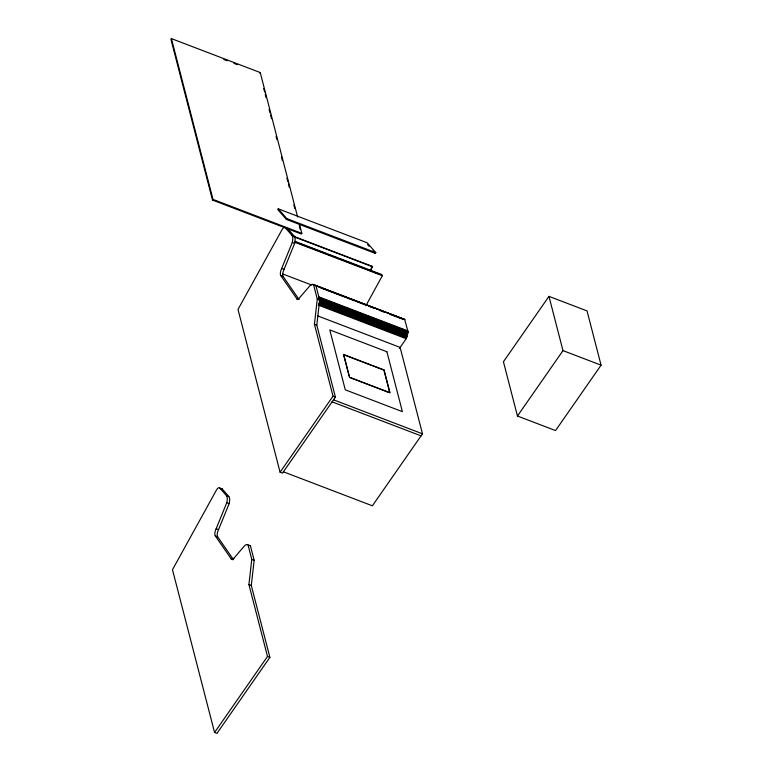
<?xml version="1.0" encoding="UTF-8"?>
<svg xmlns="http://www.w3.org/2000/svg" width="772" height="772" viewBox="0 0 772 772"><rect width="100%" height="100%" fill="white"/><g stroke="black" fill="none" stroke-linecap="round" stroke-linejoin="round"><path stroke-width="1.16" d="M407.867 332.597L407.819 330.898L318.855 296.892L318.894 298.59L407.867 332.597L406.197 338.696L399.404 348.462M248.034 544.955L250.417 545.872L254.142 560.279L251.296 585.446L269.891 657.348L216.951 733.4L214.577 732.493L267.508 656.441L248.912 584.529L251.768 559.372L248.034 544.955A8.164 3.426 -69.1 0 0 243.875 546.595L233.607 558.561M280.091 472.223L333.022 396.181L314.426 324.269L317.282 299.102L313.548 284.694A8.164 3.426 -69.1 0 0 309.389 286.335L298.889 298.523A4.757 1.998 -69.1 0 1 297.008 299.015L280.805 275.643A5.954 2.499 -69.1 0 1 281.693 268.434L292.279 242.466A9.476 3.976 -69.1 0 0 292.057 235.479L285.302 227.759A4.97 2.084 -69.1 0 0 281.664 230.336L237.998 309.447L280.091 472.223L282.465 473.13L335.405 397.088L316.81 325.176L319.656 300.009L315.931 285.601L314.436 285.225M299.092 299.555L283.179 276.55A5.954 2.499 -69.1 0 1 284.067 269.341L294.663 243.383A9.476 3.976 -69.1 0 0 294.431 236.386L287.686 228.666A4.97 2.084 -69.1 0 0 285.997 228.715M233.906 558.204L233.376 558.793A4.757 1.998 -69.1 0 1 231.494 559.285L215.291 535.913A5.954 2.499 -69.1 0 1 216.179 528.695L226.765 502.736A9.476 3.976 -69.1 0 0 226.543 495.74L219.788 488.029A4.97 2.084 -69.1 0 0 216.15 490.596L172.484 569.717L214.577 732.493M232.912 558.86L217.665 536.82A5.954 2.499 -69.1 0 1 218.553 529.611L229.149 503.643A9.476 3.976 -69.1 0 0 228.917 496.657L222.172 488.937L219.788 488.029M278.238 208.807L277.833 209.637L286.412 219.431L375.375 253.438L375.79 252.618L367.211 242.813L278.238 208.807L286.817 218.611L375.79 252.618M286.412 219.431L286.817 218.611M381.464 274.967L381.609 274.485L294.885 241.346M365.889 305.741L382.343 275.7L381.609 274.485M370.714 269.573L372.451 266.427L293.746 236.338M370.386 271.03L372.451 266.427M297.616 217.038L260.251 72.558L171.403 38.6L170.93 39.285L212.512 200.073L301.36 234.032L301.833 233.356L299.43 224.034M259.778 73.243L260.251 72.558M212.512 200.073L212.985 199.398L171.403 38.6M317.919 315.98L400.128 347.41L422.477 433.816L372.374 505.805L283.401 471.798M548.96 296.361L503.431 361.769L517.462 416.021L555.541 430.573L601.07 365.166L587.038 310.913L548.96 296.361L562.991 350.613L517.462 416.021M223.793 59.483L227.161 60.776M233.906 63.352L237.284 64.645M212.985 199.398L301.833 233.356M292.057 235.479L294.431 236.386M293.987 236.753L372.693 266.832M294.682 241.713L326.218 253.766M328.467 254.635L336.351 257.645M338.599 258.504L380.335 274.533M294.499 242.128L382.343 275.7M292.279 242.466L294.663 243.383M562.991 350.613L601.07 365.166M281.693 268.434L284.067 269.341M315.101 285.186L404.653 319.405L407.819 330.898M313.548 284.694L404.904 319.608M315.565 285.659L404.653 319.405M320.834 287.917L344.486 296.959M346.734 297.818L354.618 300.839M356.876 301.698L364.76 304.708M369.257 306.436L374.893 308.588M379.399 310.305L385.025 312.457M389.532 314.185L403.052 319.347M282.552 273.896L311.83 285.08M280.805 275.643L283.179 276.55M318.904 297.423L407.867 331.429M318.913 297.992L407.886 331.999M318.836 299.227L407.809 333.234M317.282 299.102L319.656 300.009M318.74 299.883L407.712 333.89M319.743 300.993L407.587 334.565M319.589 301.678L407.433 335.251M319.396 302.373L407.24 335.945M319.174 303.068L407.018 336.65M318.923 303.763L406.776 337.335M318.653 304.448L406.497 338.02M318.353 305.114L406.197 338.696M298.301 299.256L296.709 298.648L298.455 299.488M314.426 324.269L316.81 325.176M349.465 377.421L388.702 392.417M333.022 396.181L335.405 397.088M333.504 399.809L422.477 433.816M332.085 401.855L421.058 435.862M226.543 495.74L228.917 496.657M226.765 502.736L229.149 503.643M216.179 528.695L218.553 529.611M215.291 535.913L217.665 536.82M251.768 559.372L254.142 560.279M232.787 559.517L231.195 558.918L232.941 559.748M248.912 584.529L251.296 585.446M267.508 656.441L269.891 657.348M367.588 244.531L369.141 246.307M373.04 250.765L375.375 253.438M389.821 392.851L383.945 370.126L343.588 354.705L349.166 376.282M263.696 88.384L264.603 91.887M265.201 94.213L266.108 97.706M269.119 109.363L270.026 112.857M270.625 115.182L271.532 118.685M276.048 136.161L276.955 139.655M281.471 157.131L282.378 160.624M286.894 178.11L287.802 181.603M288.4 183.929L289.307 187.432M293.833 204.908L294.73 208.401M299.256 225.878L300.154 229.371M220.483 488.975A4.97 2.084 -69.1 0 1 222.172 488.937M248.922 545.495A8.164 3.426 -69.1 0 1 250.417 545.872M386.897 351.743L329.789 329.914L345.277 389.821L402.395 411.65L386.897 351.743M384.06 369.962L343.704 354.531L349.581 377.257L389.937 392.687L384.06 369.962"/></g></svg>
